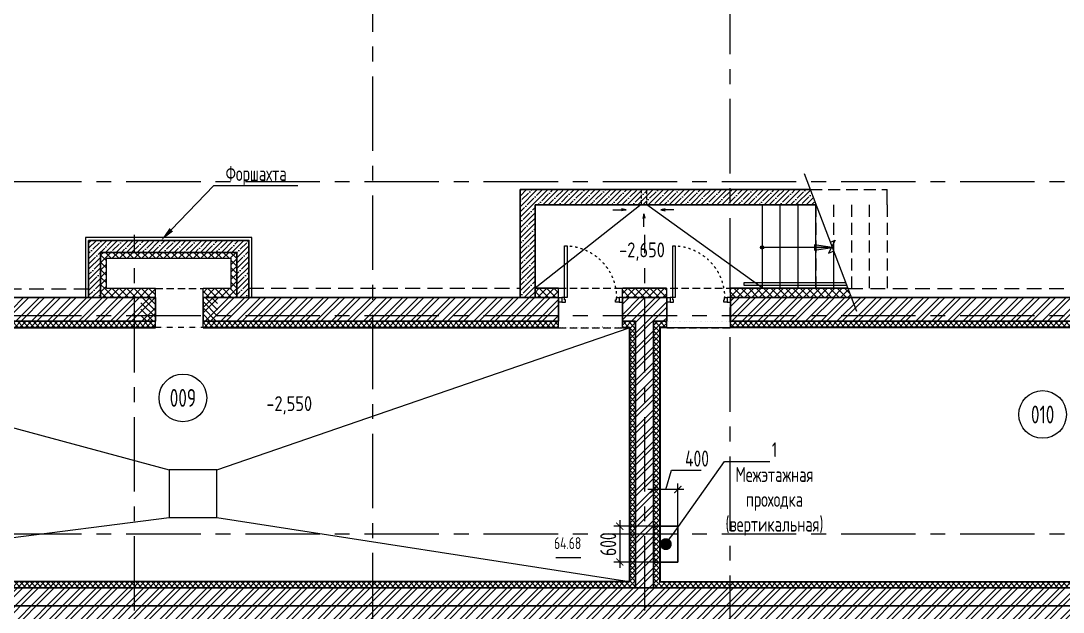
# Model space of a CAD drawing. Header units: millimetres. Extents: x -8689834 to 9419935, y 0 to 233063.
# Drawn here: x -323075 to -305576, y 81369 to 91296 of the extents above; entities that cross this region are included whole.
import ezdxf
from ezdxf import colors
from ezdxf.entities.mleader import LeaderData, LeaderLine
from ezdxf.enums import TextEntityAlignment as Align
from ezdxf.math import Vec2, Vec3

# ---------------------------------------------------------------- set-up
doc = ezdxf.new("R2010")
doc.units = ezdxf.units.MM
doc.header["$MEASUREMENT"] = 0
for name, pattern in [('ACAD_ISO03W100', [30, 12, -18]), ('ADSK_Штриховая_ш2 п1', [3, 2, -1]), ('CENTER', [2, 1.25, -0.25, 0.25, -0.25]), ('TRATTEGGIATA', [0.75, 0.5, -0.25]), ('Штрих', [6.35, 3.175, -3.175])]:
    doc.linetypes.add(name, pattern=pattern)
doc.layers.get('0').update_dxf_attribs({"color": 250, "lineweight": 9})
for name, color, linetype, lineweight in [('1 этаж тонкие линии!', 250, 'Continuous', 0), ('АР штриховка стен', 250, 'Continuous', 9), ('АР_Выноски АПР', 7, 'Continuous', 5), ('АР_Двери', 175, 'Continuous', 18), ('АР_Лестницы', 250, 'Continuous', 15), ('АР_Лестницы ограждение', 94, 'Continuous', 25), ('АР_Маркер экспликации', 239, 'Continuous', 13), ('АР_МосжилНии_Стены', 127, 'Continuous', 30), ('АР_Навесной фасад', 190, 'Continuous', 5), ('АР_Номер помещения', 1, 'Continuous', 25), ('АР_Оси', 195, 'Continuous', 9), ('АР_Отметки', 250, 'Continuous', 15), ('АР_Помещения_площадь', 19, 'Continuous', 9), ('АР_Сущ Несущая стена', 216, 'Continuous', 30), ('АР_тонкая линия', 250, 'Continuous', 0), ('АР_Утеплитель', 154, 'Continuous', 9), ('АР_Штриховка кирпич', 250, 'Continuous', 9), ('АР_Штриховка монолит', 250, 'Continuous', 9), ('Отв.СС', 234, 'Continuous', 9), ('Подвал', 250, 'Continuous', 30)]:
    doc.layers.add(name, color=color, linetype=linetype, lineweight=lineweight)
doc.layers.add('_Мэжэтажная', color=7, linetype='Continuous')
doc.layers.add('ТХ_ВК_трапы', color=5, linetype='Continuous')
doc.styles.add('ISOCPEUR', font='isocpeur.ttf', dxfattribs={"width": 0.7})
doc.styles.get("Standard").update_dxf_attribs({"font": 'isocpeur.ttf', "width": 0.7})
doc.dimstyles.new('R_100', dxfattribs={"dimtxt": 270, "dimasz": 120, "dimexe": 100, "dimexo": 0, "dimgap": 60, "dimtad": 1, "dimdec": 0, "dimrnd": 5, "dimzin": 0, "dimdsep": 46, "dimtxsty": 'ISOCPEUR', "dimblk": 'ARCHTICK', "dimcen": 0, "dimdle": 100, "dimclrd": 256, "dimclre": 256, "dimclrt": 256, "dimadec": 0, "dimazin": 0, "dimtfac": 2, "dimtdec": 0, "dimtofl": 0, "dimtmove": 1, "dimatfit": 3, "dimfxl": 1, "dimtvp": 3, "dimtolj": 1, "dimtzin": 0, "dimarcsym": 0})

# ---------------------------------------------------------------- blocks, each defined once
blk = doc.blocks.new('*U291')
h = blk.add_hatch(color=256)
h.dxf.hatch_style = 1
edge = h.paths.add_edge_path()
edge.add_arc((0, 0), 27.6, 359.64, 719.64)
h = blk.add_hatch(color=256)
h.dxf.hatch_style = 1
h.paths.add_polyline_path([(880, -44), (880, 44), (1180, 0)])
blk.add_line((1180, 0), (0, 0))
blk.add_lwpolyline([(880, 44), (880, -44), (1180, 0), (880, 44)])
blk.add_circle((0, 0), 27.6)
blk = doc.blocks.new('*U249')
for points in [[(0, 0), (0, -80), (55, -80), (55, 0), (0, 0)], [(55, -80), (55, 0), (115, 0), (115, -40), (100, -40), (100, -80), (55, -80)], [(1015, -80), (1015, 0), (955, 0), (955, -40), (970, -40), (970, -80), (1015, -80)], [(1070, 0), (1070, -80), (1015, -80), (1015, 0), (1070, 0)]]:
    blk.add_lwpolyline(points)
blk.add_lwpolyline([(100, -80), (100, -950), (140, -950), (140, -80)], close=True)
at = {"linetype": 'ACAD_ISO03W100', "ltscale": 3}
blk.add_arc((100, -80), 870, 270, 0, dxfattribs=at)
blk = doc.blocks.new('*U263')
at = {"layer": 'АР_Номер помещения', "color": 7}
blk.add_circle((-10199, 1914), 400, dxfattribs=at)
at = {"layer": 'АР_Помещения_площадь', "color": 7}
blk.add_line((-3518, -770), (-3940, -770), dxfattribs=at)
at = {"color": 7, "style": 'ISOCPEUR', "width": 0.7, "flags": 1}
blk.add_attdef('КАТЕГОРИЯ', (-499, -2092), '', height=250, dxfattribs=at)
at = {"layer": 'АР_Номер помещения', "color": 7, "style": 'ISOCPEUR', "width": 0.7}
blk.add_attdef('НОМЕР_ПОМЕЩЕНИЯ', text='', height=300, dxfattribs=at).set_placement((-10199, 1914), align=Align.MIDDLE_CENTER)
at = {"layer": 'АР_Помещения_площадь', "color": 7, "lineweight": 30, "width": 0.7, "flags": 104}
blk.add_attdef('ИМЯ_ПОМЕЩЕНИЯ', text='', height=100, dxfattribs=at).set_placement((158, 1217), align=Align.MIDDLE_CENTER)
at = {"layer": 'АР_Помещения_площадь', "color": 7, "style": 'ISOCPEUR', "width": 0.7}
blk.add_attdef('ПЛОЩАДЬ_ПОМЕЩЕНИЯ', text='', height=200, dxfattribs=at).set_placement((-3513, -523), align=Align.MIDDLE_RIGHT)
blk = doc.blocks.new('*U264')
at = {"layer": 'АР_Номер помещения', "color": 7}
blk.add_circle((-16592, 1554), 400, dxfattribs=at)
at = {"layer": 'АР_Помещения_площадь', "color": 7}
blk.add_line((-7118, -1017), (-7540, -1017), dxfattribs=at)
at = {"color": 7, "style": 'ISOCPEUR', "width": 0.7, "flags": 1}
blk.add_attdef('КАТЕГОРИЯ', (-499, -2092), '', height=250, dxfattribs=at)
at = {"layer": 'АР_Номер помещения', "color": 7, "style": 'ISOCPEUR', "width": 0.7}
blk.add_attdef('НОМЕР_ПОМЕЩЕНИЯ', text='', height=300, dxfattribs=at).set_placement((-16592, 1554), align=Align.MIDDLE_CENTER)
at = {"layer": 'АР_Помещения_площадь', "color": 7, "lineweight": 30, "width": 0.7, "flags": 104}
blk.add_attdef('ИМЯ_ПОМЕЩЕНИЯ', text='', height=100, dxfattribs=at).set_placement((158, 1217), align=Align.MIDDLE_CENTER)
at = {"layer": 'АР_Помещения_площадь', "color": 7, "style": 'ISOCPEUR', "width": 0.7}
blk.add_attdef('ПЛОЩАДЬ_ПОМЕЩЕНИЯ', text='', height=200, dxfattribs=at).set_placement((-7113, -770), align=Align.MIDDLE_RIGHT)
blk = doc.blocks.new('_DotSmall')
at = {"color": 0, "linetype": 'ByBlock', "const_width": 0.5}
blk.add_lwpolyline([(-0.0625, 0, 1), (0.0625, 0, 1)], format="xyb", close=True, dxfattribs=at)
blk = doc.blocks.new('_ArchTick')
at = {"color": 0, "linetype": 'ByBlock', "const_width": 0.15}
blk.add_lwpolyline([(-0.5, -0.5), (0.5, 0.5)], dxfattribs=at)
blk = doc.blocks.new('*D1663')
at = {"layer": 'Отв.СС', "linetype": 'ByBlock', "lineweight": -2, "transparency": 16777216}
for p, q in [((-312246, 83428), (-312149, 83753)), ((-312149, 83753), (-311651, 83753)), ((-312447, 82282), (-312447, 83528)), ((-312046, 82511), (-312046, 83528)), ((-311946, 83428), (-312547, 83428))]:
    blk.add_line(p, q, dxfattribs=at)
at = {"layer": 'Отв.СС', "linetype": 'ByBlock', "lineweight": -2, "transparency": 16777216, "xscale": 120, "yscale": 120, "zscale": 120, "rotation": 180}
blk.add_blockref('_ArchTick', (-312447, 83428), dxfattribs=at)
at = {"layer": 'Отв.СС', "linetype": 'ByBlock', "lineweight": -2, "transparency": 16777216, "xscale": 120, "yscale": 120, "zscale": 120}
blk.add_blockref('_ArchTick', (-312046, 83428), dxfattribs=at)
at = {"layer": 'Отв.СС', "linetype": 'ByBlock', "transparency": 16777216, "insert": (-311723, 83948), "char_height": 270, "width": 731.08, "attachment_point": 5, "style": 'ISOCPEUR'}
blk.add_mtext('\\A1;400', dxfattribs=at)
blk = doc.blocks.new('*D1664')
at = {"layer": 'Отв.СС', "linetype": 'ByBlock', "lineweight": -2, "transparency": 16777216}
for p, q in [((-312246, 82811), (-313119, 82811)), ((-313019, 82911), (-313019, 82111)), ((-312442, 82211), (-313119, 82211))]:
    blk.add_line(p, q, dxfattribs=at)
at = {"layer": 'Отв.СС', "linetype": 'ByBlock', "lineweight": -2, "transparency": 16777216, "xscale": 120, "yscale": 120, "zscale": 120}
for p, rotation in [((-313019, 82811), 90), ((-313019, 82211), 270)]:
    blk.add_blockref('_ArchTick', p, dxfattribs=dict(at, rotation=rotation))
at = {"layer": 'Отв.СС', "linetype": 'ByBlock', "transparency": 16777216, "insert": (-313214, 82511), "char_height": 270, "width": 731.08, "attachment_point": 5, "rotation": 90, "style": 'ISOCPEUR'}
blk.add_mtext('\\A1;600', dxfattribs=at)
blk = doc.blocks.new('_Dot')
at = {"color": 0, "linetype": 'ByBlock', "lineweight": -2}
blk.add_line((-0.5, 0), (-1, 0), dxfattribs=at)
at = {"color": 0, "linetype": 'ByBlock', "const_width": 0.5}
blk.add_lwpolyline([(-0.25, 0, 1), (0.25, 0, 1)], format="xyb", close=True, dxfattribs=at)

msp = doc.modelspace()

# ---------------------------------------------------------------- hatches: boundary and pattern name
at = {"layer": '1 этаж тонкие линии!', "ltscale": 100, "transparency": 33554559}
h = msp.add_hatch(dxfattribs=at)
h.set_pattern_fill('ANSI37', scale=500, style=0)
h.paths.add_polyline_path([(-312975.754, 86253.449), (-312975.747, 86155.327), (-314046.908, 86154.344), (-314046.732, 86252.664), (-320016.385, 86252.576), (-320016.688, 86154.271), (-320816.521, 86153.742), (-320816.526, 86252.711), (-329569.439, 86252.563), (-329569.439, 85936.108), (-329469.908, 85936.229), (-329474.543, 85936.263), (-329472.59, 84864.982), (-329569.454, 84865.047), (-329569.454, 83085.565), (-329065.818, 83085.5), (-329065.818, 81775.682), (-312753.3, 81775.682), (-312753.3, 86252.63)])
h.paths.add_polyline_path([(-314051.792, 86154.515), (-314052.677, 86154.332), (-329474.313, 86153.756), (-329470.35, 83185.5), (-328965.818, 83185.81), (-328965.818, 81875.993), (-312853.3, 81875.682), (-312853.327, 86154.686)], flags=16)
h = msp.add_hatch(dxfattribs=at)
h.set_pattern_fill('ANSI37', scale=500, style=0)
h.paths.add_polyline_path([(-301646.943, 86252.638), (-301647.007, 86252.726), (-301643.692, 86252.548), (-301646.696, 86152.637), (-311160.39, 86152.637), (-311160.335, 86252.635), (-312452.717, 86252.637), (-312452.717, 81775.682), (-296113.817, 81775.682), (-296113.817, 83086), (-295478.344, 83086), (-295478.264, 86252.636)])
h.paths.add_polyline_path([(-301646.696, 86152.637), (-301647.007, 86252.637), (-302857.041, 86252.894), (-312231.549, 86252.577), (-312231.549, 86152.577), (-312352.717, 86152.637), (-312352.717, 81875.682), (-296213.817, 81875.682), (-296213.817, 83186), (-295478.348, 83186), (-295578.348, 83186), (-295578.348, 86152.637)])
at = {"layer": 'АР штриховка стен', "ltscale": 100}
h = msp.add_hatch(dxfattribs=at)
h.set_pattern_fill('ANSI31', color=1, scale=600, angle=-90)
h.set_pattern_definition([(315, (-230505.13, 933633.57), (53.0330086, 53.0330086), [])])
h.paths.add_polyline_path([(-320016.345, 86252.857), (-320016.343, 86650.462), (-319774.812, 86650.242), (-319774.815, 86252.637)])
h.paths.add_polyline_path([(-321059.101, 86252.637), (-321059.101, 86650.242), (-320816.526, 86650.242), (-320816.526, 86252.637)])
at = {"layer": 'АР_Утеплитель', "ltscale": 100}
h = msp.add_hatch(dxfattribs=at)
h.set_pattern_fill('ANSI37', color=256, scale=700, angle=90)
h.paths.add_polyline_path([(-321736.973, 87408.621), (-321736.987, 86800.836), (-321637.067, 86800.836), (-321637.07, 87409.379)])
h = msp.add_hatch(dxfattribs=at)
h.set_pattern_fill('ANSI37', color=256, scale=700, angle=90)
h.paths.add_polyline_path([(-321636.982, 87408.66), (-321636.999, 87309.167), (-319544.152, 87309.256), (-319544.153, 87409.507)])
h = msp.add_hatch(dxfattribs=at)
h.set_pattern_fill('ANSI37', color=256, scale=700, angle=90)
h.paths.add_polyline_path([(-319547.089, 87408.841), (-319547.07, 86800.625), (-319446.759, 86800.604), (-319446.796, 87409.491)])
h = msp.add_hatch(dxfattribs=at)
h.set_pattern_fill('ANSI37', color=256, scale=700, angle=90)
h.paths.add_polyline_path([(-321737.001, 86800.087), (-321737.014, 86650.845), (-320816.524, 86650.845), (-320816.528, 86800.845)])
h = msp.add_hatch(dxfattribs=at)
h.set_pattern_fill('ANSI37', color=256, scale=700, angle=90)
h.paths.add_polyline_path([(-320016.337, 86800.682), (-320016.351, 86650.682), (-319446.746, 86652.323), (-319446.748, 86800.604)])
h = msp.add_hatch(dxfattribs=at)
h.set_pattern_fill('ANSI37', color=256, scale=700, angle=90)
h.paths.add_polyline_path([(-314441.66, 86799.924), (-314441.673, 86650.682), (-314051.792, 86650.682), (-314051.785, 86803.623)])
h = msp.add_hatch(dxfattribs=at)
h.set_pattern_fill('ANSI37', color=256, scale=700, angle=90)
h.paths.add_polyline_path([(-312975.757, 86800.682), (-312975.771, 86650.682), (-312231.452, 86650.682), (-312231.445, 86800.682)])
h = msp.add_hatch(dxfattribs=at)
h.set_pattern_fill('ANSI37', color=256, scale=700, angle=90)
h.set_pattern_definition([(135, (-358391.84, -889389.29), (-61.871843, -61.871843), []), (225, (-358391.84, -889389.29), (61.871843, -61.871843), [])])
h.paths.add_polyline_path([(-310904.961, 86650.682), (-310904.961, 86800.682), (-311160.603, 86800.682), (-311160.603, 86650.682)])
h.paths.add_polyline_path([(-310904.961, 86800.678), (-310904.961, 86650.678), (-309128.092, 86650.682), (-309187.609, 86800.682)])
at = {"layer": 'АР_Штриховка кирпич', "ltscale": 100}
h = msp.add_hatch(dxfattribs=at)
h.set_pattern_fill('ANSI32', color=256, scale=500)
h.paths.add_polyline_path([(-329971.818, 86650.704), (-320817.872, 86650.661), (-320814.816, 86246.718), (-329569.508, 86258.559), (-329569.508, 85936.071), (-329971.818, 85936.071)])
h = msp.add_hatch(dxfattribs=at)
h.set_pattern_fill('ANSI32', color=256, scale=500)
h.paths.add_polyline_path([(-320017.046, 86650.693), (-314053.137, 86653.631), (-314050.082, 86249.689), (-320015.642, 86252.626)])
h = msp.add_hatch(dxfattribs=at)
h.set_pattern_fill('ANSI32', color=256, scale=500)
h.paths.add_polyline_path([(-312596.827, 86650.682), (-312980.582, 86650.682), (-312975.765, 86570.682), (-312975.765, 86350.682), (-312596.827, 86350.682)])
h.paths.add_polyline_path([(-312231.448, 86650.682), (-312596.827, 86650.682), (-312596.827, 86350.682), (-312231.448, 86350.682)])
h.paths.add_polyline_path([(-312231.448, 86350.682), (-312596.827, 86350.682), (-312596.827, 82685.682), (-312452.717, 82685.682), (-312452.717, 86252.637), (-312231.448, 86252.637)])
h.paths.add_polyline_path([(-312596.827, 86350.682), (-312975.767, 86350.682), (-312975.767, 86252.637), (-312753.3, 86252.637), (-312753.3, 82685.682), (-312596.827, 82685.682)])
h.paths.add_polyline_path([(-312596.827, 82685.682), (-312753.3, 82685.682), (-312753.3, 81775.682), (-312596.827, 81775.682)])
h.paths.add_polyline_path([(-312452.717, 82685.682), (-312596.827, 82685.682), (-312596.827, 81775.682), (-312452.717, 81775.682)])
h = msp.add_hatch(dxfattribs=at)
h.set_pattern_fill('ANSI32', color=256, scale=500)
h.paths.add_polyline_path([(-302856.858, 86650.682), (-302856.858, 86167.637), (-302856.858, 86650.682), (-311160.421, 86650.682), (-311160.421, 86252.637), (-302856.858, 86252.637), (-302856.858, 86650.682)])
h = msp.add_hatch(dxfattribs=at)
h.set_pattern_fill('ANSI32', color=256, scale=500)
h.paths.add_polyline_path([(-329468.316, 82685.682), (-329972.026, 82685.682), (-329971.609, 84865.189), (-329569.454, 84865.112), (-329569.454, 83085.5), (-329065.818, 83085.5), (-329065.818, 81775.682), (-296113.817, 81775.661), (-296113.817, 83086), (-295478.348, 83086), (-295478.348, 86252.637), (-295076.831, 86252.633), (-295076.831, 82685.682), (-295715.317, 82685.682), (-295715.317, 81707.5), (-295705.291, 80957.162), (-329468.316, 80969.003)])
at = {"layer": 'АР_Штриховка монолит', "ltscale": 100}
h = msp.add_hatch(dxfattribs=at)
h.set_pattern_fill('ANSI35', color=256, scale=500)
h.set_pattern_definition([(45, (0, -5.06), (-88.38835, 88.38835), []), (45, (88.39, -5.06), (-88.38835, 88.38835), [156.25, -31.25, 0, -31.25])])
h.paths.add_polyline_path([(-311172.006, 88462.699), (-314692.917, 88462.699), (-314692.917, 86645.623), (-314441.667, 86645.623), (-314441.667, 88205.623), (-311172.006, 88205.623)])
h.paths.add_polyline_path([(-309724.898, 88205.623), (-309822.859, 88462.699), (-311172.006, 88462.699), (-311172.006, 88205.623)])
h = msp.add_hatch(dxfattribs=at)
h.set_pattern_fill('ANSI35', color=256, scale=500)
h.paths.add_polyline_path([(-321936.864, 86650.682), (-321937.011, 87608.991), (-319246.846, 87609.197), (-319246.703, 86650.682), (-319446.728, 86650.682), (-319446.829, 87409.17), (-321736.994, 87408.996), (-321737.007, 86650.68)])

# ---------------------------------------------------------------- linework, layer by layer
at = {"linetype": 'TRATTEGGIATA', "ltscale": 500}
for p, q in [((-329312.192, 86799.392), (-321935.807, 86799.54)), ((-319246.726, 86805.623), (-314691.86, 86805.623)), ((-309187.609, 86800.682), (-301070.993, 86801.34))]:
    msp.add_line(p, q, dxfattribs=at)
at = {"color": 157, "ltscale": 150, "true_color": 0x465c7c}
for points in [[(-312663, 88210.682), (-314441.667, 86810.784)], [(-312562.997, 88210.682), (-310631.731, 86820.747)]]:
    msp.add_lwpolyline(points, dxfattribs=at)
at = {"layer": '1 этаж тонкие линии!', "color": 7, "ltscale": 100, "transparency": 33554559, "elevation": -1.378}
msp.add_lwpolyline([(-302856.994, 86152.637), (-311160.569, 86152.637)], dxfattribs=at)
at = {"layer": '_Мэжэтажная', "color": 18, "lineweight": 30, "true_color": 0x000000}
msp.add_lwpolyline([(-312447.119, 82811.1), (-312045.87, 82811.1), (-312045.87, 82211.1), (-312447.119, 82211.1)], close=True, dxfattribs=at)
at = {"layer": 'АР_Лестницы', "color": 18, "ltscale": 100, "true_color": 0x000000}
for p, q in [((-309924.43, 88734.311), (-309044.386, 86424.824)), ((-310631.731, 88210.682), (-310631.731, 86810.682)), ((-310331.731, 88210.682), (-310331.731, 86814.042)), ((-310031.731, 88222.58), (-310031.731, 86810.682)), ((-309731.731, 88228.614), (-309731.731, 86814.042)), ((-309431.731, 87441.328), (-309431.731, 86814.042))]:
    msp.add_line(p, q, dxfattribs=at)
msp.add_lwpolyline([(-309484.408, 87579.568), (-309404.917, 87613.773), (-309513.447, 87395.74), (-309421.292, 87435.394)], dxfattribs=at)
at = {"layer": 'АР_Лестницы ограждение', "color": 18, "ltscale": 100, "true_color": 0x000000}
msp.add_lwpolyline([(-309210.871, 86851.729), (-310932.525, 86851.729), (-310932.525, 86903.179), (-309230.477, 86903.179)], dxfattribs=at)
at = {"layer": 'АР_МосжилНии_Стены', "ltscale": 100}
for p, q in [((-314692.917, 88462.699), (-309822.859, 88462.699)), ((-314692.917, 86650.682), (-314692.917, 88462.699)), ((-314441.667, 86650.682), (-314441.667, 88205.623)), ((-314441.667, 88205.623), (-309731.731, 88205.623)), ((-320816.526, 86650.682), (-329972.192, 86650.682)), ((-320816.344, 86650.682), (-329972.01, 86650.682)), ((-320816.526, 86650.682), (-321216.206, 86650.682)), ((-320816.344, 86650.682), (-321216.024, 86650.682)), ((-314046.792, 86650.682), (-320016.526, 86650.682)), ((-314046.609, 86650.682), (-320016.344, 86650.682)), ((-314046.609, 86650.682), (-314046.609, 86252.637)), ((-312231.448, 86252.637), (-312231.448, 86650.682)), ((-301478.539, 86650.682), (-311160.603, 86650.682)), ((-312753.3, 81775.682), (-312753.3, 86252.637)), ((-312452.717, 86252.637), (-312452.717, 81775.682)), ((-301545.09, 86252.637), (-311160.421, 86252.637)), ((-329468.316, 81475.682), (-295715.317, 81475.682))]:
    msp.add_line(p, q, dxfattribs=at)
for points in [[(-320816.344, 86252.637), (-329569.508, 86252.637), (-329569.399, 85936.071), (-329971.818, 85936.071), (-329971.818, 86650.682)], [(-312231.448, 86650.682), (-312975.764, 86650.682), (-312975.767, 86252.643)], [(-307263.247, 86650.682), (-311160.421, 86650.682), (-311160.421, 86252.637)], [(-302791.858, 86531.769), (-302791.858, 86650.682), (-311160.421, 86650.682)], [(-320816.526, 86252.637), (-321216.206, 86252.637)], [(-314046.609, 86252.637), (-320016.344, 86252.637)], [(-312753.3, 86252.637), (-312975.767, 86252.643)], [(-312231.448, 86252.637), (-312452.717, 86252.637)], [(-296113.817, 81775.682), (-329065.818, 81775.682)]]:
    msp.add_lwpolyline(points, dxfattribs=at)
at = {"layer": 'АР_Навесной фасад', "ltscale": 100}
for p, q in [((-321737.004, 86800.845), (-321737.007, 86800.845)), ((-320816.531, 86800.682), (-321637.083, 86800.828)), ((-320816.526, 86650.682), (-320816.526, 86800.682)), ((-319547.066, 86800.653), (-320016.344, 86800.682)), ((-320016.344, 86650.682), (-320016.344, 86800.682)), ((-314046.792, 86810.682), (-314441.667, 86810.682)), ((-314046.796, 86800.682), (-314441.667, 86800.682)), ((-314046.792, 86650.682), (-314046.792, 86810.682)), ((-312232.658, 86810.682), (-312975.764, 86810.682)), ((-312975.764, 86650.682), (-312975.764, 86810.682)), ((-312232.658, 86800.682), (-312975.764, 86800.682)), ((-312231.448, 86650.682), (-312231.448, 86810.682)), ((-309191.42, 86810.682), (-311160.603, 86810.682)), ((-311160.603, 86650.682), (-311160.603, 86810.682)), ((-309187.609, 86800.682), (-311160.603, 86800.682))]:
    msp.add_line(p, q, dxfattribs=at)
msp.add_lwpolyline([(-321637.083, 86800.828), (-321636.993, 87309.004), (-319546.815, 87309.162), (-319547.066, 86800.625)], dxfattribs=at)
at = {"layer": 'АР_Оси', "linetype": 'CENTER', "ltscale": 1000}
for p, q in [((-317172.071, 134363.151), (-317172.071, 78630.803)), ((-311172.071, 133984.949), (-311172.071, 78252.6)), ((-359305.765, 88600.682), (-276127.363, 88600.682)), ((-321167.01, 53394.411), (-321167.01, 87701.889)), ((-312597.01, 53394.411), (-312597.01, 87701.889)), ((-359305.765, 86350.682), (-276127.363, 86350.682)), ((-359305.765, 82685.682), (-275708.6, 82685.682))]:
    msp.add_line(p, q, dxfattribs=at)
at = {"layer": 'АР_Сущ Несущая стена', "ltscale": 100}
msp.add_line((-321937.008, 87609.002), (-321936.864, 86650.682), dxfattribs=at)
at = {"layer": 'АР_Сущ Несущая стена', "linetype": 'Штрих', "lineweight": 9, "ltscale": 30}
msp.add_line((-320816.538, 86153.152, -1.378), (-320016.538, 86154.332, -1.378), dxfattribs=at)
at = {"layer": 'АР_Сущ Несущая стена', "ltscale": 100}
for points in [[(-319246.703, 86650.682), (-319246.846, 87609.197), (-321937.008, 87608.991)], [(-321737.007, 86650.682), (-321736.99, 87408.996), (-319446.829, 87409.17), (-319446.728, 86650.682)], [(-320816.526, 86650.682), (-320816.526, 86252.637)], [(-320816.344, 86650.682), (-320816.344, 86252.637)], [(-320016.344, 86252.637), (-320016.344, 86650.682)]]:
    msp.add_lwpolyline(points, dxfattribs=at)
at = {"layer": 'АР_тонкая линия', "linetype": 'ADSK_Штриховая_ш2 п1', "ltscale": 100}
for p, q in [((-309820.931, 88462.699), (-308530.607, 88462.699)), ((-310630.607, 88205.623), (-310630.607, 86805.623)), ((-310330.607, 88205.623), (-310330.607, 86805.623)), ((-310030.607, 88205.623), (-310030.607, 86805.623)), ((-309730.607, 88205.623), (-309730.607, 86805.623)), ((-309430.607, 88205.623), (-309430.607, 86805.623)), ((-309130.607, 88205.623), (-309130.607, 86800.682)), ((-308830.607, 88205.623), (-308830.607, 86800.682)), ((-308530.607, 88205.623), (-308530.607, 86800.682))]:
    msp.add_line(p, q, dxfattribs=at)
at = {"layer": 'АР_тонкая линия', "color": 18, "ltscale": 500, "true_color": 0x000000}
for p, q in [((-320816.518, 86143.152, -0.339), (-320816.555, 86252.637, 1.177)), ((-320016.518, 86143.152, -0.339), (-320016.552, 86252.637)), ((-314046.803, 86154.332, -1.378), (-314046.837, 86253.818)), ((-314046.758, 86144.332, -1.378), (-314046.792, 86243.818)), ((-312975.734, 86154.645, -1.235), (-312975.768, 86254.13, 0.143)), ((-312975.73, 86144.332, -1.378), (-312975.764, 86243.818)), ((-295588.348, 86142.637), (-312342.717, 86142.637)), ((-312342.717, 86142.637), (-312342.717, 81885.682)), ((-312231.631, 86142.637), (-312231.482, 86252.122, 1.378)), ((-311160.387, 86141.423, -1.378), (-311160.421, 86252.637)), ((-312342.717, 81885.682), (-296223.817, 81885.682))]:
    msp.add_line(p, q, dxfattribs=at)
at = {"layer": 'АР_тонкая линия', "color": 18, "linetype": 'ADSK_Штриховая_ш2 п1', "ltscale": 30, "true_color": 0x000000}
msp.add_lwpolyline([(-312663, 88205.623), (-312562.997, 88205.623), (-312562.997, 88462.699), (-312663, 88462.699)], close=True, dxfattribs=at)
at = {"layer": 'АР_тонкая линия', "color": 18, "ltscale": 500, "true_color": 0x000000, "elevation": -1.378}
for points in [[(-329474.543, 85936.229), (-329474.785, 86154.144), (-320816.492, 86153.152)], [(-312975.76, 86154.645), (-312853.3, 86154.203), (-312853.3, 81876.303), (-328965.818, 81876.303), (-328965.818, 83185.5), (-329470.793, 83185.5), (-329472.59, 84864.982)], [(-329464.543, 85936.247), (-329464.767, 86144.143), (-320816.493, 86143.152)], [(-312975.336, 86144.195), (-312863.3, 86144.197), (-312863.3, 81886.303), (-328955.818, 81886.303), (-328955.818, 83195.5), (-329460.811, 83195.5), (-329462.59, 84865)], [(-320016.538, 86154.332), (-314046.803, 86154.332)], [(-320016.538, 86144.332), (-314046.803, 86144.332)], [(-301627.615, 86152.637), (-311160.39, 86152.637)]]:
    msp.add_lwpolyline(points, dxfattribs=at)
at = {"layer": 'АР_тонкая линия', "color": 18, "ltscale": 500, "true_color": 0x000000}
msp.add_lwpolyline([(-312231.448, 86152.637), (-312352.717, 86152.637), (-312352.717, 81875.682), (-296213.817, 81875.682), (-296213.817, 83186), (-295578.348, 83186), (-295578.348, 86152.637), (-301646.858, 86152.637)], dxfattribs=at)
at = {"layer": 'АР_Утеплитель', "ltscale": 0.25}
msp.add_lwpolyline([(-319196.703, 86650.69), (-319196.853, 87659.2), (-321987.008, 87658.987), (-321987.008, 86650.682)], dxfattribs=at)
at = {"layer": 'Подвал', "lineweight": 13, "ltscale": 500}
for p, q in [((-308530.607, 88205.623), (-308530.607, 88462.699)), ((-329464.767, 86144.143, -1.378), (-320586.718, 83760.56)), ((-319785.2, 83760.56), (-312863.3, 86144.197, -1.378)), ((-328955.818, 81886.303, -1.378), (-320586.718, 82958.835)), ((-319785.2, 82958.835), (-312863.3, 81886.303, -1.378))]:
    msp.add_line(p, q, dxfattribs=at)
at = {"layer": 'Подвал', "linetype": 'TRATTEGGIATA', "lineweight": 13, "ltscale": 250}
for p, q in [((-320816.531, 86800.682), (-320016.348, 86800.717)), ((-314046.792, 86810.682), (-311160.603, 86810.682)), ((-314046.803, 86144.332, -1.378), (-312975.336, 86144.195, -1.378)), ((-312231.631, 86142.637), (-311160.569, 86141.423, -1.378))]:
    msp.add_line(p, q, dxfattribs=at)
at = {"layer": 'Подвал', "lineweight": 13, "ltscale": 500}
msp.add_lwpolyline([(-320586.718, 82958.835), (-319785.2, 82958.835), (-319785.2, 83760.56), (-320586.718, 83760.56)], close=True, dxfattribs=at)
at = {"layer": 'ТХ_ВК_трапы', "ltscale": 100}
for p, q in [((-313133.737, 88121.236, -0.476), (-312914.243, 88125.424, -0.476)), ((-312914.243, 88125.424, -0.476), (-312989.326, 88107.82, -0.476)), ((-312914.243, 88125.424, -0.476), (-312988.571, 88138.831, -0.476)), ((-312988.571, 88138.831, -0.476), (-312914.243, 88125.424, -0.476)), ((-312614.405, 88055, -0.476), (-312632.009, 87979.917, -0.476)), ((-312618.593, 87835.507, -0.476), (-312614.405, 88055, -0.476)), ((-312614.405, 88055, -0.476), (-312600.999, 87980.672, -0.476)), ((-312600.999, 87980.672, -0.476), (-312614.405, 88055, -0.476)), ((-312331.582, 88125.749, -0.476), (-312257.254, 88139.155, -0.476)), ((-312257.254, 88139.155, -0.476), (-312331.582, 88125.749, -0.476)), ((-312112.088, 88121.561, -0.476), (-312331.582, 88125.749, -0.476)), ((-312331.582, 88125.749, -0.476), (-312256.499, 88108.145, -0.476))]:
    msp.add_line(p, q, dxfattribs=at)

# ---------------------------------------------------------------- block references
at = {"layer": 'АР_Двери', "xscale": -1, "rotation": 180}
for p in [(-314045.764, 86570.682), (-312230.603, 86570.682)]:
    msp.add_blockref('*U249', p, dxfattribs=at)
at = {"layer": 'АР_Лестницы', "ltscale": 75}
msp.add_blockref('*U291', (-310631.731, 87491.813), dxfattribs=at)
at = {"layer": 'АР_Маркер экспликации', "color": 7}
ref = msp.add_blockref('*U263', (-310154.72, 83051.519, 1.962), dxfattribs=at)
ref.add_attrib('НОМЕР_ПОМЕЩЕНИЯ', '009', dxfattribs={"layer": 'АР_Номер помещения', "color": 7, "height": 300, "style": 'ISOCPEUR', "width": 0.7}).set_placement((-320353.906, 84965.706, 1.962), align=Align.MIDDLE_CENTER)
ref.add_attrib('ПЛОЩАДЬ_ПОМЕЩЕНИЯ', '64.68', dxfattribs={"layer": 'АР_Помещения_площадь', "color": 7, "height": 200, "style": 'ISOCPEUR', "width": 0.7}).set_placement((-313667.381, 82528.039, 1.962), align=Align.MIDDLE_RIGHT)
ref = msp.add_blockref('*U264', (-289328.929, 83133.507), dxfattribs=at)
ref.add_attrib('НОМЕР_ПОМЕЩЕНИЯ', '010', dxfattribs={"layer": 'АР_Номер помещения', "color": 7, "height": 300, "style": 'ISOCPEUR', "width": 0.7}).set_placement((-305920.892, 84687.195), align=Align.MIDDLE_CENTER)
ref.add_attrib('ПЛОЩАДЬ_ПОМЕЩЕНИЯ', '64.96', dxfattribs={"layer": 'АР_Помещения_площадь', "color": 7, "height": 200, "style": 'ISOCPEUR', "width": 0.7}).set_placement((-296441.828, 82363.141), align=Align.MIDDLE_RIGHT)

# ---------------------------------------------------------------- dimensions: what is measured, and where the dimension line sits
at = {"layer": 'Отв.СС', "color": 1, "linetype": 'ByBlock'}
dim = msp.add_linear_dim(base=(-312447.119, 83427.961), p1=(-312045.87, 82511.1), p2=(-312447.119, 82282.326), angle=180, dimstyle='R_100', override={"dimpost": '\\X'}, dxfattribs=at)
dim.commit()
dim.dimension.update_dxf_attribs({"geometry": '*D1663', "text_midpoint": (-312088.995, 83947.961)})
dim = msp.add_linear_dim(base=(-313019.128, 82211.1), p1=(-312246.495, 82811.1), p2=(-312442.193, 82211.1), angle=270, dimstyle='R_100', override={"dimpost": '\\X'}, dxfattribs=at)
dim.commit()
dim.dimension.update_dxf_attribs({"geometry": '*D1664', "text_midpoint": (-313019.128, 82511.1), "dimtype": 160})

# ---------------------------------------------------------------- leaders
at = {"layer": '_Мэжэтажная', "color": 7, "lineweight": 0}
ml = msp.add_multileader_mtext('Standard', dxfattribs=at)
ml.set_content('1 ^JМежэтажная проходка (вертикальная)', color=7, style='ISOCPEUR')
ml.set_leader_properties()
ml.set_arrow_properties(name='DOT')
ml.build(insert=Vec2(0, 0))
ml.multileader.update_dxf_attribs({"text_left_attachment_type": 6, "text_right_attachment_type": 6, "dogleg_length": 100, "arrow_head_size": 200})
ctx = ml.context
ctx.base_point, ctx.char_height, ctx.arrow_head_size, ctx.landing_gap_size, ctx.plane_origin = Vec3(-311245.549, 83896.636), 250, 200, 0, Vec3(-304053.874, 80379.386)
ctx.left_attachment, ctx.right_attachment, ctx.text_align_type = 6, 6, 1
notes = []
notes.append((ctx, [(1, (1, 1, 0), (-311259.104, 83896.636), (1, 0), 13.554, [(0, [(-312246.437, 82511.113)], 0, [])])]))
ctx.mtext.insert, ctx.mtext.width, ctx.mtext.alignment, ctx.mtext.flow_direction = Vec3(-310423.049, 84221.636), 739.54723, 2, 5
at = {"layer": 'АР_Выноски АПР'}
ml = msp.add_multileader_mtext('Standard', dxfattribs=at)
ml.set_content('\\A1;Форшахта', color=256, style='ISOCPEUR')
ml.set_leader_properties()
ml.build(insert=Vec2(0, 0))
ml.multileader.update_dxf_attribs({"text_left_attachment_type": 6, "text_right_attachment_type": 6, "dogleg_length": 100, "arrow_head_size": 250})
ctx = ml.context
ctx.base_point, ctx.char_height, ctx.arrow_head_size, ctx.landing_gap_size, ctx.plane_origin = Vec3(-319661.574, 88532.535), 250, 250, 25, Vec3(-342887.422, 87910.291)
ctx.left_attachment, ctx.right_attachment = 6, 6
notes.append((ctx, [(1, (1, 1, 0), (-319832.074, 88532.535), (1, 0), 170.5, [(1, [(-320721.929, 87609.084)], 0, [])])]))
ctx.mtext.insert, ctx.mtext.width, ctx.mtext.flow_direction = Vec3(-319636.574, 88857.535), 6210.48741, 5
at = {"layer": 'АР_Отметки'}
ml = msp.add_multileader_mtext('Standard', dxfattribs=at)
ml.set_content('{\\W0.8;-2,730}', color=256, style='ISOCPEUR')
ml.set_leader_properties(color=256, linetype='Continuous', lineweight=-1)
ml.set_arrow_properties(name='DOTSMALL')
ml.build(insert=Vec2(0, 0))
ml.multileader.update_dxf_attribs({"has_text_frame": 1, "text_left_attachment_type": 4, "text_right_attachment_type": 4, "dogleg_length": 100, "arrow_head_size": 180})
ctx = ml.context
ctx.base_point, ctx.char_height, ctx.arrow_head_size, ctx.landing_gap_size, ctx.plane_origin = Vec3(-314791.321, 121809.018, 0), 250, 180, 50, Vec3(-319449.83, 117956.711, 0)
ctx.left_attachment, ctx.right_attachment = 4, 4
notes.append((ctx, [(0, (0, 0, 0), (0, 0), (1, 0), 1, [])]))
ctx.mtext.insert, ctx.mtext.width, ctx.mtext.defined_height, ctx.mtext.line_spacing_style, ctx.mtext.flow_direction = Vec3(-314741.321, 122142.352, 0), 769.98896, 343.888, 2, 5
ml = msp.add_multileader_mtext('Standard', dxfattribs=at)
ml.set_content('{\\W0.8;-2,430}', color=256, style='ISOCPEUR')
ml.set_leader_properties(color=256, linetype='Continuous', lineweight=-1)
ml.set_arrow_properties(name='DOTSMALL')
ml.build(insert=Vec2(0, 0))
ml.multileader.update_dxf_attribs({"has_text_frame": 1, "text_left_attachment_type": 4, "text_right_attachment_type": 4, "dogleg_length": 100, "arrow_head_size": 180})
ctx = ml.context
ctx.base_point, ctx.char_height, ctx.arrow_head_size, ctx.landing_gap_size, ctx.plane_origin = Vec3(-336711.886, 117132.656), 250, 180, 50, Vec3(-335659.193, 115477.482)
ctx.left_attachment, ctx.right_attachment = 4, 4
notes.append((ctx, [(0, (0, 0, 0), (0, 0), (1, 0), 1, [])]))
ctx.mtext.insert, ctx.mtext.width, ctx.mtext.line_spacing_style, ctx.mtext.flow_direction = Vec3(-336661.886, 117465.989), 852.69703, 2, 5
ml = msp.add_multileader_mtext('Standard', dxfattribs=at)
ml.set_content('{\\W0.8;-2,730}', color=256, style='ISOCPEUR')
ml.set_leader_properties(color=256, linetype='Continuous', lineweight=-1)
ml.set_arrow_properties(name='DOTSMALL')
ml.build(insert=Vec2(0, 0))
ml.multileader.update_dxf_attribs({"has_text_frame": 1, "text_left_attachment_type": 4, "text_right_attachment_type": 4, "dogleg_length": 100, "arrow_head_size": 180})
ctx = ml.context
ctx.base_point, ctx.char_height, ctx.arrow_head_size, ctx.landing_gap_size, ctx.plane_origin = Vec3(-346371.356, 101933.6), 250, 180, 50, Vec3(-346327.75, 100655.48)
ctx.left_attachment, ctx.right_attachment = 4, 4
notes.append((ctx, [(0, (0, 0, 0), (0, 0), (1, 0), 1, [])]))
ctx.mtext.insert, ctx.mtext.width, ctx.mtext.defined_height, ctx.mtext.line_spacing_style, ctx.mtext.flow_direction = Vec3(-346321.356, 102266.933), 769.98896, 343.888, 2, 5
ml = msp.add_multileader_mtext('Standard', dxfattribs=at)
ml.set_content('{\\W0.8;-2,730}', color=256, style='ISOCPEUR')
ml.set_leader_properties(color=256, linetype='Continuous', lineweight=-1)
ml.set_arrow_properties(name='DOTSMALL')
ml.build(insert=Vec2(0, 0))
ml.multileader.update_dxf_attribs({"has_text_frame": 1, "text_left_attachment_type": 4, "text_right_attachment_type": 4, "dogleg_length": 100, "arrow_head_size": 180})
ctx = ml.context
ctx.base_point, ctx.char_height, ctx.arrow_head_size, ctx.landing_gap_size, ctx.plane_origin = Vec3(-343122.46, 91149.378), 250, 180, 50, Vec3(-347780.969, 87297.071)
ctx.left_attachment, ctx.right_attachment = 4, 4
notes.append((ctx, [(0, (0, 0, 0), (0, 0), (1, 0), 1, [])]))
ctx.mtext.insert, ctx.mtext.width, ctx.mtext.defined_height, ctx.mtext.line_spacing_style, ctx.mtext.flow_direction = Vec3(-343072.46, 91482.712), 769.98896, 343.888, 2, 5
ml = msp.add_multileader_mtext('Standard', dxfattribs=at)
ml.set_content('{\\W0.8;-2,430}', color=256, style='ISOCPEUR')
ml.set_leader_properties(color=256, linetype='Continuous', lineweight=-1)
ml.set_arrow_properties(name='DOTSMALL')
ml.build(insert=Vec2(0, 0))
ml.multileader.update_dxf_attribs({"has_text_frame": 1, "text_left_attachment_type": 4, "text_right_attachment_type": 4, "dogleg_length": 100, "arrow_head_size": 180})
ctx = ml.context
ctx.base_point, ctx.char_height, ctx.arrow_head_size, ctx.landing_gap_size, ctx.plane_origin = Vec3(-334177.775, 87942.722), 250, 180, 50, Vec3(-333125.082, 86287.549)
ctx.left_attachment, ctx.right_attachment = 4, 4
notes.append((ctx, [(0, (0, 0, 0), (0, 0), (1, 0), 1, [])]))
ctx.mtext.insert, ctx.mtext.width, ctx.mtext.line_spacing_style, ctx.mtext.flow_direction = Vec3(-334127.775, 88276.056), 852.69703, 2, 5
ml = msp.add_multileader_mtext('Standard', dxfattribs=at)
ml.set_content('{\\W0.8;-2,650}', color=256, style='ISOCPEUR')
ml.set_leader_properties(color=256, linetype='Continuous', lineweight=-1)
ml.set_arrow_properties(name='DOTSMALL')
ml.build(insert=Vec2(0, 0))
ml.multileader.update_dxf_attribs({"has_text_frame": 1, "text_left_attachment_type": 4, "text_right_attachment_type": 4, "dogleg_length": 100, "arrow_head_size": 180})
ctx = ml.context
ctx.base_point, ctx.char_height, ctx.arrow_head_size, ctx.landing_gap_size, ctx.plane_origin = Vec3(-313080.841, 87242.68), 250, 180, 50, Vec3(-312264.419, 85825.212)
ctx.left_attachment, ctx.right_attachment = 4, 4
notes.append((ctx, [(0, (0, 0, 0), (0, 0), (1, 0), 1, [])]))
ctx.mtext.insert, ctx.mtext.width, ctx.mtext.line_spacing_style, ctx.mtext.flow_direction = Vec3(-313030.841, 87576.013), 852.69703, 2, 5
ml = msp.add_multileader_mtext('Standard', dxfattribs=at)
ml.set_content('{\\W0.8;-2,550}', color=256, style='ISOCPEUR')
ml.set_leader_properties(color=256, linetype='Continuous', lineweight=-1)
ml.set_arrow_properties(name='DOTSMALL')
ml.build(insert=Vec2(0, 0))
ml.multileader.update_dxf_attribs({"has_text_frame": 1, "text_left_attachment_type": 4, "text_right_attachment_type": 4, "dogleg_length": 100, "arrow_head_size": 180})
ctx = ml.context
ctx.base_point, ctx.char_height, ctx.arrow_head_size, ctx.landing_gap_size, ctx.plane_origin = Vec3(-319003.637, 84661.76), 250, 180, 50, Vec3(-315900.763, 83394.195)
ctx.left_attachment, ctx.right_attachment = 4, 4
notes.append((ctx, [(0, (0, 0, 0), (0, 0), (1, 0), 1, [])]))
ctx.mtext.insert, ctx.mtext.width, ctx.mtext.line_spacing_style, ctx.mtext.flow_direction = Vec3(-318953.637, 84995.093), 852.69703, 2, 5
for ctx, leaders in notes:
    for number, flags, end, landing, length, lines in leaders:
        leader = LeaderData()
        leader.index, (leader.has_last_leader_line, leader.has_dogleg_vector, leader.attachment_direction) = number, flags
        leader.last_leader_point, leader.dogleg_vector, leader.dogleg_length = Vec3(end), Vec3(landing), length
        for number, points, colour, breaks in lines:
            line = LeaderLine()
            line.index, line.vertices, line.color, line.breaks = number, Vec3.list(points), colors.encode_raw_color(colour), breaks
            leader.lines.append(line)
        ctx.leaders.append(leader)

doc.saveas('drawing.dxf')
